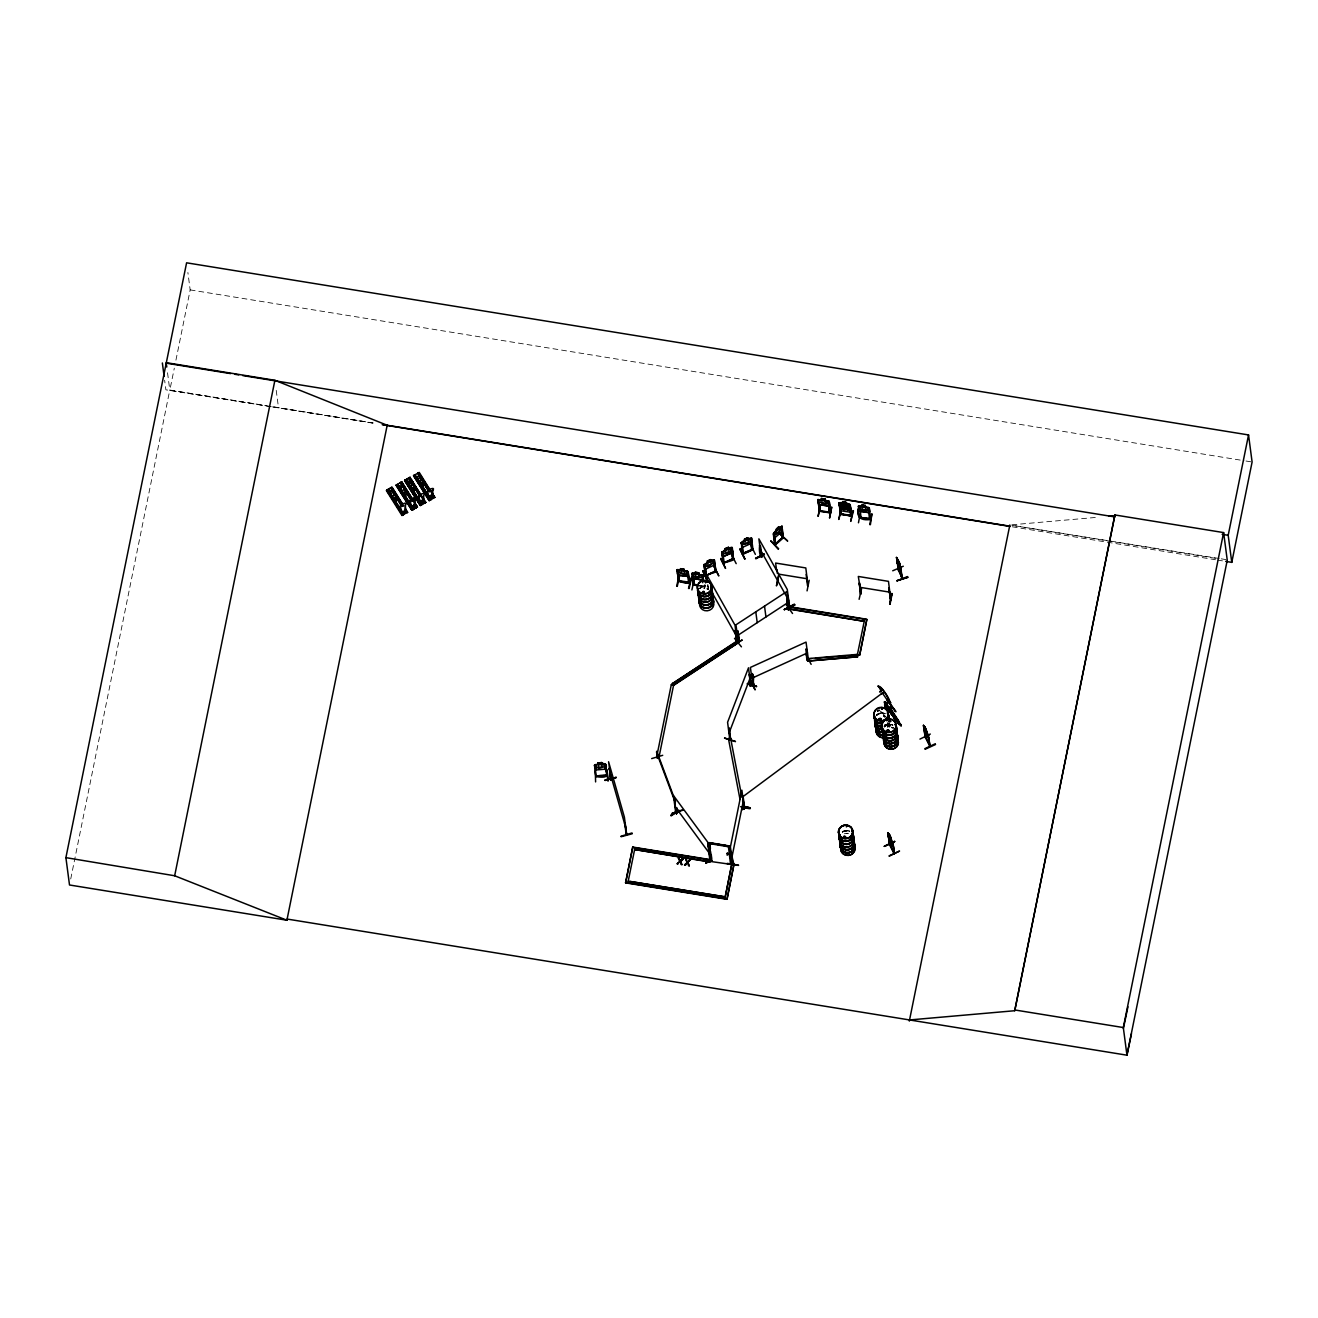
<?xml version="1.0" encoding="UTF-8"?>
<svg xmlns="http://www.w3.org/2000/svg" width="1318" height="1318" viewBox="0 0 1318 1318"><rect width="100%" height="100%" fill="white"/><g stroke="black" fill="none" stroke-linecap="round" stroke-linejoin="round"><path stroke-width="0.75" stroke-dasharray="5 3.75" d="M70.727 878.958L169.791 390.029L266.417 405.68M270.47 406.554L169.824 390.243L174.305 368.167M175.937 360.143L190.171 289.894L187.881 272.48M703.104 585.95L704.01 586.609M703.071 586.708L704.405 586.576L697.897 585.357M703.96 588.52L704.768 584.78M704.109 588.52L704.833 584.945M705.344 585.077L704.537 588.602L706.201 581.584M888.826 725.51L889.419 723.681M884.246 726.119A7.298 6.821 -7.5 0 0 888.398 722.577L885.943 725.46M887.788 727.025L888.81 725.394M699.66 588.388L701.127 587.169M877.755 714.109L876.289 715.344A7.298 6.821 -7.5 0 1 885.037 713.664L881.297 712.906L876.371 715.328A7.298 6.821 -7.5 0 1 885.004 713.516M885.614 725.658L884.147 726.877A7.298 6.821 -7.5 0 1 892.863 725.048L889.156 724.439L884.263 726.284A7.298 6.821 -7.5 0 0 888.414 722.725M697.815 585.736L704.059 587.004L704.24 586.164M701.094 587.169L704.669 585.95L708.392 586.543M847.754 830.686L842.268 831.839A7.298 6.821 -7.5 0 1 849.55 831.23L847.738 830.686M843.981 830.999L842.268 831.839A7.2 6.722 -7.5 0 1 849.484 831.131M844.327 833.734L848.117 833.404A7.183 6.705 -7.5 0 0 844.377 833.783M1011.878 524.795L1096.823 517.348M846.222 833.454L848.133 833.536M271.343 406.702L165.887 389.815L164.635 380.227M273.37 407.031L372.978 422.979M1219.199 558.502L1011.878 525.305L1219.134 558.898M1221.242 558.832L1227.338 559.804M190.171 289.894L1243.978 460.69M1246.004 461.02L1252.1 462.008M274.474 406.982L373.109 422.979M272.497 406.883L376.091 423.671M1012.257 526.788L1215.509 559.738M1217.535 560.068L1223.631 561.056M697.865 585.077L703.12 586.065M708.771 589.41L706.942 588.751A7.15 6.689 -7.5 0 1 708.656 589.344M883.571 715.707L885.399 716.234A7.15 6.689 -7.5 0 0 883.521 715.773A7.2 6.722 -7.5 0 1 885.35 716.448L883.587 715.822M893.258 727.767L891.429 727.239L893.275 727.898M887.673 722.956L889.04 724.307M889.403 727.025L884.707 724.225A7.183 6.705 -7.5 0 1 889.238 727.009M881.445 711.72L885.844 717.552M878.793 709.348L885.35 718.112M888.892 724.208L889.897 725.905A7.298 6.821 -7.5 0 0 887.739 723.137A7.298 6.821 -7.5 0 1 889.848 725.872M889.765 724.966L889.947 726.202A7.2 6.722 -7.5 0 0 887.706 723.384M707.947 584.648L708.54 589.162M707.585 584.83L708.277 590.052M704.125 586.082L704.059 587.004M276.22 390.375L278.526 407.872M167.534 372.763L169.824 390.243M699.71 588.553A7.298 6.821 -7.5 0 1 708.392 586.708M699.743 588.289A7.183 6.705 -7.5 0 1 708.293 586.494M699.809 588.784A7.2 6.722 -7.5 0 1 708.376 586.971M706.926 588.981A7.2 6.722 -7.5 0 1 708.705 589.508M842.301 832.004A7.298 6.821 -7.5 0 1 849.566 831.378M842.383 832.251A7.2 6.722 -7.5 0 1 849.55 831.642M884.197 727.042A7.298 6.821 -7.5 0 1 892.896 725.197M884.246 726.778A7.183 6.705 -7.5 0 1 892.797 724.982M885.696 726.07A7.2 6.722 -7.5 0 1 892.863 725.46M891.396 727.289A7.183 6.705 -7.5 0 1 893.176 727.816M891.413 727.47A7.2 6.722 -7.5 0 1 893.209 727.997M891.446 727.734A7.183 6.705 -7.5 0 1 893.225 728.244M887.245 723.846A7.183 6.705 -7.5 0 1 884.18 725.839M876.388 715.246A7.183 6.705 -7.5 0 1 884.938 713.433M888.348 722.857A7.2 6.722 -7.5 0 1 884.246 726.366M876.437 715.74A7.2 6.722 -7.5 0 1 885.004 713.928M889.205 723.516A7.15 6.689 -7.5 0 1 887.607 726.663M889.271 723.697A7.2 6.722 -7.5 0 1 887.657 726.877M877.442 711.555A7.2 6.722 -7.5 0 1 879.122 710.731M877.376 711.308A7.298 6.821 -7.5 0 1 879.073 710.468M889.271 723.961A7.15 6.689 -7.5 0 1 887.657 727.108M883.587 716.218A7.15 6.689 -7.5 0 1 885.35 716.745M889.337 722.742A7.2 6.722 -7.5 0 1 889.601 726.218M887.64 722.89A7.2 6.722 -7.5 0 1 889.732 725.724M889.403 723.236A7.2 6.722 -7.5 0 1 889.666 726.712L889.518 722.939A7.298 6.821 -7.5 0 1 889.732 726.399M889.469 723.038A7.298 6.821 -7.5 0 1 889.749 726.564M884.675 724.439A7.2 6.722 -7.5 0 1 889.271 727.19M879.057 710.303L877.343 711.143A7.2 6.722 -7.5 0 1 879.057 710.237L877.376 711.143A7.298 6.821 -7.5 0 1 879.057 710.32"/><path stroke-width="1.5" d="M405.466 510.857L405.334 505.058A3.839 1.252 -32 0 0 405.087 503.146A3.839 1.252 -32 0 0 400.392 505.766A3.839 1.252 -32 0 0 400.639 507.694L402.138 512.718L405.466 510.857L405.334 505.058M415.088 499.72L415.203 505.519L411.891 507.381L410.392 502.356A3.839 1.252 -32 0 1 410.145 500.445A3.839 1.252 -32 0 1 414.841 497.809A3.839 1.252 -32 0 1 415.088 499.72L415.203 499.917A3.839 1.252 -32 0 0 414.956 498.006A3.839 1.252 -32 0 0 410.26 500.642A3.839 1.252 -32 0 0 410.508 502.553L410.392 502.356M423.704 500.873L423.704 495.271A3.839 1.252 -32 0 0 423.457 493.36A3.839 1.252 -32 0 0 418.745 495.996A3.839 1.252 -32 0 0 419.009 497.907L420.376 502.735L423.704 500.873L420.261 502.553L419.009 497.907M432.617 496.013L432.485 490.214L432.617 496.013L429.289 497.874L427.922 493.031A3.839 1.252 -32 0 1 427.658 491.12A3.839 1.252 -32 0 1 432.353 488.484A3.839 1.252 -32 0 1 432.617 490.411M889.337 844.179L888.316 833.223M889.815 843.668L894.214 853.751L889.288 844.327M893.67 852.384L894.56 853.141M924.923 736.4L929.898 746.466L928.317 734.736M738.492 865.135L727.174 863.372M738.508 865.432L727.157 863.718M731.655 853.57C729.546 845.069 734.62 866.371 732.594 864.377M744.472 808.148L744.555 807.16M753.863 684.371L752.759 685.228L750.403 667.435L806.039 642.097L808.445 659.989L808.28 659.115M702.362 592.408L703.137 591.37M702.692 592.062L703.977 592.606M703.861 592.853L703.977 591.617M704.24 592.408L704.487 592.754M705.707 582.095L704.982 581.732M705.723 581.238L706.086 582.21M843.635 836.765L844.179 837.935L845.431 837.556M845.25 837.408L844.031 836.123M845.629 836.601L845.283 837.836M846.37 826.946L846.897 825.908M879.518 718.672L879.633 720.221M879.403 718.837L880.177 719.957L880.836 718.887M882.516 708.244L881.66 708.985M882.5 708.755L881.726 709.117L882.302 708.31M886.866 730.897L887.525 730.073M890.54 720.616L889.584 720.04M889.897 719.76L889.518 720.518M713.252 560.825L714.356 560.743L713.417 561.171C719.315 576.345 713.812 570.48 706.415 575.867L704.883 564.565L703.944 564.977L705.427 576.197L706.366 574.945M714.686 571.617C713.994 569.475 716.992 575.554 713.73 564.433M723.088 563.363L733.681 558.651M732.413 559.161L733.516 558.305M742.396 553.972L752.1 549.771M752.117 550.117L752.71 548.963M751.705 549.837L752.99 549.26L742.759 553.873M738.162 642.278L739.118 641.652M738.096 641.882L739.447 641.948L738.377 642.574L735.955 624.798L786.78 591.601L788.938 609.031L788.115 609.542L789.383 609.245M788.213 609.526L789.103 608.554M901.891 578.684L900.556 566.888L902.402 578.717L897.887 568.453L898.184 569.788M898.299 569.458L898.448 568.47M735.428 741.375L724.603 738.146M735.428 741.639L724.554 738.014M657.682 757.323L657.913 758.278L656.809 751.837L657.847 757.965M677.436 810.109L677.221 811.344M406.603 493.855L406.471 492.833M415.104 489.209L414.758 487.94M730.551 738.492L728.426 738.607L730.617 738.212L729.793 739.414M750.337 685.854L750.766 684.717M751.145 684.833L749.349 674.388L750.387 686.25L750.733 684.833M887.492 700.418L882.368 693.004M884.675 702.148L885.218 706.135L884.658 701.736M404.708 512.092L404.708 512.982L403.506 511.417M405.005 512.784L404.115 512.537L404.89 512.9M413.193 506.211C413.868 504.646 413.654 508.138 414.808 507.199M414.857 507.101L413.868 507.249L414.297 506.474M414.577 506.985L414.149 507.364M422.485 501.071C421.068 500.922 423.638 503.443 423.16 502.702M422.567 502.949L423.325 502.603M432.007 497.232L431.217 496.688M432.238 497.726L431.612 496.919M840.554 505.502L839.385 505.634M840.489 505.453L850.522 507.446L849.171 506.656M841.164 510.824L839.863 509.209L841.164 510.824L849.896 512.142L851.016 510.906M842.877 504.399L846.584 504.959L842.877 504.399L843.026 505.848L841.378 505.947M887.212 703.647L888.134 710.303M742.578 800.751L744.11 808.824L741.952 809.565L744.159 809.153L742.759 796.78L883.291 692.395L881.116 694.125M742.759 796.78L742.578 797.736M733.154 864.295L733.22 863.043M744.192 807.604L743.995 808.56C742.775 803.123 758.773 811.657 744.209 807.489M777.01 569.706L777.389 573.561M778.839 575.258L776.45 585.917L778.576 575.274M806.155 574.45L807.522 585.686M807.061 590.876L809.186 580.233M860.901 594.023L859.171 583.034L860.687 593.759M860.473 594.22L859.682 583.116M859.122 599.311L861.56 588.718M888.76 588.223L890.688 599.229L888.48 581.353L858.315 576.46L861.049 593.512M889.749 604.27L891.841 593.397L889.716 604.039M892.138 593.644L890.029 604.287M287.06 920.244L69.508 884.988L65.9 857.639L186.596 262.809L1248.541 434.94L1252.1 462.008L1231.77 562.374L1225.674 561.386M1131.47 1033.674L1126.956 1055.191L287.143 919.058L286.896 920.228L174.668 875.762L274.902 380.292L166.2 362.664L166.776 367.014M286.896 920.228L387.195 425.253L274.902 380.292M724.801 898.942L731.935 863.142L734.142 863.504L727.009 899.304L625.589 882.862L632.739 847.062L710.386 859.649L710.155 858.677M625.589 882.862L632.739 847.062M734.077 643.349L672.279 683.729L735.741 641.882L737.009 643.596L673.482 685.096L671.29 684.75L656.924 755.659L659.165 756.351L656.957 756.005M659.165 756.351L673.531 685.442L671.29 684.75M707.717 842.696L729.842 846.288L707.717 842.696L710.023 861.395L730.551 864.311L728.426 846.584M709.957 861.725L634.518 849.5L710.007 862.054L710.04 858.611M732.215 855.81L743.319 801.031M725.197 896.981L731.984 863.488L734.192 863.85M730.749 864.262L732.149 864.97L729.842 846.288M727.009 899.304L734.142 863.504M788.757 608.751L864.246 621.322L788.79 609.097L789.004 605.588L789.185 607.021L866.865 619.608L859.682 655.062L815.463 658.308M828.923 501.318L830.571 512.966L819.401 511.203L817.918 499.522L829.055 501.318C831.625 505.535 827.094 514.152 830.653 512.603M818.972 500.494L818.033 499.95L820.521 511.335L819.285 511.186M819.681 504.728L828.429 506.013L819.681 504.728L818.379 503.097L819.763 504.695M821.361 498.435L821.674 499.835L819.878 499.967L820.191 502.455L825.661 504.382L827.375 503.624L825.101 498.912L821.361 498.435L821.559 499.654M818.214 516.261L820.34 505.404L818.066 516.211M819.384 511.153L829.351 512.109M825.282 500.247L825.101 498.912M827.688 500.642L829.055 501.318M829.5 505.025L828.314 506.079L829.401 504.876M829.335 512.817L830.587 512.142L819.236 510.791M829.549 512.85L829.384 511.944M831.74 507.265L829.533 518.106L831.658 507.232M840.456 514.481L839.088 502.817L848.858 503.937L842.564 501.598L846.255 502.323L846.321 503.674L848.232 504.432L848.891 509.522L843.701 509.786L841.708 508.435L841.049 503.262L842.845 503.114L842.696 501.664M840.159 503.773L839.204 503.245L841.543 514.63M840.62 510.56L838.775 519.457L841.164 510.461M842.746 502.932L842.564 501.598M841.559 514.102L840.406 514.086L851.757 516.261L850.225 504.613L848.808 503.97M849.187 505.239L850.291 505.041L849.187 505.239L850.72 516.145M849.599 509.308L840.868 508.007L839.566 506.392L840.95 507.99M850.67 508.303L849.484 509.374M850.835 515.602L851.675 516.326M850.621 516.063L850.571 515.239M853.487 510.824L850.72 521.384L852.927 510.56M858.199 506.837L859.221 507.002C864.46 528.716 855.053 513.048 859.287 506.639M859.254 505.881L869.287 507.842L870.819 519.49L869.781 519.374M858.595 509.736L860.011 511.219L868.661 512.537L869.765 511.417L869.139 507.957M860.506 511.928L858.463 522.785M860.506 517.925L859.781 516.821M860.638 517.842L860.687 516.986M865.316 505.552L861.626 504.843L861.906 506.359L860.11 506.491L860.44 508.979L862.433 510.346L867.623 510.148L867.293 507.661L865.382 506.919L865.218 505.469M865.498 506.886L865.333 505.437M867.903 507.282L869.287 507.842M869.353 508.27L868.249 508.468L869.567 519.276L870.885 519.111M868.644 512.653L859.913 511.252L858.743 509.638M870.836 518.715L869.682 518.864M870.555 519.556L870.621 518.633M869.781 524.613L871.923 513.756L870.391 524.696M859.682 655.062L866.816 619.262L789.136 606.626M909.321 1021.104L1009.852 524.976M909.552 1019.951L1014.728 1010.725L1114.913 514.959L1223.615 532.587L1227.256 560.216L1126.956 1055.191L1123.315 1027.546L1223.615 532.587M1014.728 1010.725L1114.913 514.959M1231.77 562.374L1228.195 535.306L1248.541 434.94M709.644 842.63L709.446 843.553L728.228 846.733L728.426 845.81L709.644 842.63L710.418 848.495M711.951 860.209L711.769 861.132L709.265 843.471M1123.414 1028.337L1127.944 1006.837M610.465 779.267L611.157 780.207L608.57 761.755L624.386 817.111L626.709 834.624L626.314 833.075M677.518 573.346L678.918 574.846L677.666 573.248M676.678 586.23L679.05 575.653M680.5 568.651L680.813 570.051L679.017 570.15L679.347 572.638L684.783 574.681L686.48 573.956L686.167 571.468L684.256 570.694L684.108 569.244L680.5 568.651L680.698 569.87M679.643 575.554L677.254 586.362M678.391 580.925L679.61 580.612L678.457 580.497M678.754 580.876C702.774 583.116 681.488 584.467 679.478 580.628M684.19 569.327L684.371 570.661M686.76 571.106L677.04 569.771L678.638 581.403L689.676 583.347L688.161 571.699L686.744 571.024L688.161 571.699M688.671 582.737L687.123 572.309L688.227 572.127L687.205 571.946M688.704 582.342L688.573 583.182M679.627 581.09L689.363 583.017M688.507 588.454L691.093 577.877M689.116 588.553L691.555 577.959M692.823 572.984L702.791 575.307L703.581 581.139M692.148 576.938L693.548 578.437M692.312 576.839L693.466 578.47L702.148 580.085L703.268 578.882L702.049 580.019M695.146 572.243L695.443 573.643L693.663 573.742L693.993 576.23L695.97 577.63L701.127 577.548L700.797 575.076L698.902 574.286L698.754 572.836L695.278 572.309L698.87 572.819L699.034 574.137M691.884 589.953L694.207 579.31M692.856 573.857L691.752 574.038L692.774 574.236L694.405 584.714M701.423 574.582L702.791 575.307M702.148 580.085L693.499 578.355M750.09 808.28L740.601 806.715M885.399 706.432L885.185 705.295L895.894 720.089L885.136 705.344M752.216 673.58L751.441 674.355L752.216 673.58C755.412 675.986 751.655 687.403 753.698 683.96M753.023 685.228L753.583 684.388M807.275 659.989L808.115 659.066M715.822 571.238L705.427 575.653M724.307 563.28L723.318 563.742L721.77 552.489L722.89 552.407L721.77 552.489M724.389 563.28C718.524 563.461 738.031 560.282 732.347 558.832L724.225 562.572M743.27 553.115L743.681 553.395M674.701 801.937L676.464 813.865L676.2 812.432M676.76 813.206L676.068 812.267L676.216 813.321M744.373 808.741L741.886 790.19L730.403 846.93L732.66 864.443L731.836 852.614M706.217 581.93L705.624 582.111M704.487 592.441L703.021 593.166M709.644 844.854L709.628 844.69M710.501 851.955L710.633 852.054M711.358 858.529L711.325 858.957M879.188 718.821L880.704 720.023M888.991 730.93L887.294 731.506M888.991 731.243L888.711 730.007L887.442 730.271M422.996 502.174L422.057 501.927L422.864 502.207M404.362 511.45L404.066 511.532M405.071 512.537L404.626 511.862M414.066 506.244L413.885 505.898M432.222 497.561L431.497 498.105L431.645 496.804M728.805 727.948L730.419 739.744M750.766 686.365L749.728 674.519M730.353 739.727L730.633 738.937M750.436 686.151L751.178 685.376M751.178 685.08L750.354 685.97M747.322 684.009L756.647 686.316L747.586 683.482M729.019 733.121L749.909 678.638M775.907 544.433L774.687 544.878L773.353 533.971L774.391 533.576L775.033 545.174L773.567 533.395L776.401 530.446L776.22 529.111C781.986 523.79 775.363 529.688 775.149 532.192L775.462 534.68L779.613 532.258L780.536 527.48L779.086 528.254L778.823 526.838L779.086 528.254L781.936 526.08L783.37 537.81C782.233 536.129 764.259 555.125 783.469 537.728M770.865 541.121L778.674 548.716M761.606 556.674L761.211 555.932M761.639 557.102L761.26 555.899M736.943 642.476C732.231 611.437 738.096 651.191 736.696 641.24M736.367 641.965L736.894 642.377M788.625 605.819L789.647 606.89L787.258 589.443L758.871 538.848L761.343 557.382M789.087 606.955L789.004 605.885M732.792 863.488L731.457 852.548M394.972 499.835L396.85 499.077M413.522 487.66L412.633 489.258M415.088 489.093L413.868 490.131L412.616 489.143M756.466 686.76L747.355 683.811M604.748 764.967C604.764 773.188 612.755 778.922 595.95 776.664L594.5 765.461L595.538 765.379M925.78 737.207L925.45 736.4M929.635 745.922L929.816 744.884L929.849 746.07M890.111 844.443L889.271 843.833M741.441 646.841L734.505 638.324M675.673 812.498L673.498 795.578L708.063 842.614L710.418 860.11M710.731 859.435L705.888 863.191M713.796 565.406L714.9 563.56L714.372 559.886L713.054 560.018M750.947 543.527L751.985 541.583L751.507 538.008L753.006 549.754L742.841 554.318L741.326 542.571L741.836 546.229M902.138 577.778L902.319 578.108M902.303 578.223L897.937 568.849M725.526 568.19L720.633 558.7M725.477 568.404L720.732 558.453M739.991 549.293L744.884 559.013L740.057 549.062M781.623 531.829L782.414 529.671L781.706 531.912L775.066 537.546L774.045 536.97L774.44 532.159L782.019 526.179M887.113 703.581C886.553 701.588 884.592 703.565 886.734 702.823M778.345 580.019L777.999 580.365M890.161 598.273L890.21 599.097M890.342 598.57L888.843 587.844M879.122 718.837L881.182 718.92M844.047 836.716L844.986 836.189M626.709 834.475L625.968 833.289M607.318 775.692C593.792 773.452 595.703 782.134 595.571 765.758L594.5 765.461M596.033 776.318L607.301 775.33L595.917 776.203M774.786 544.795L783.007 537.134M890.194 844.986C883.175 817.951 895.729 845.975 894.164 853.652M605.061 769.037L606.148 767.636M605.061 769.152L606.264 767.636C607.779 759.102 590.744 766.433 596.51 764.984L596.84 767.471L598.866 768.378L604.122 766.845L603.792 764.358L601.848 764.078L601.782 762.578L598.026 762.891L598.207 764.341L598.158 762.924M705.262 575.801L714.537 571.419M819.285 510.363L820.521 511.335L820.323 510.478M840.456 513.658L841.625 513.74L840.703 513.641M859.468 517.315L869.748 518.501M901.512 577.35L900.556 566.888M778.246 549.309L770.915 540.874M885.202 705.723L895.894 720.089M682.164 858.644L680.302 860.835L682.164 858.644C685.92 858.397 675.804 864.921 683.037 858.776M689.512 859.83C688.984 862.021 684.998 864.081 690.368 859.962M881.297 691.291C882.945 688.309 877.063 693.795 881.017 691.522M678.078 863.998L677.188 863.636L679.989 861.758L681.933 864.624L681.011 864.476M685.393 864.97L684.536 864.822L687.337 862.96L689.265 865.811L688.358 865.662M685.426 865.185L687.337 862.96M402.665 515.173L387.13 490.065L402.764 515.107L402.006 515.536L386.339 490.51L392.089 487.265L402.517 503.97M388.102 489.522L387.311 489.966L403.769 514.547M396.125 485.172L411.842 510.181L396.092 485.189L401.842 481.927L417.476 506.985L411.76 510.198M400.211 482.849L412.336 500.84M401.809 481.96L401.051 482.372L412.666 500.659M425.994 502.306L420.261 505.568L404.593 480.543L410.31 477.314M421.348 504.959L406.273 479.604M409.371 477.824L408.58 478.269L420.195 496.556L409.618 479.933M425.549 502.488L409.667 477.676M413.572 475.633L429.24 500.659L413.506 475.666L419.239 472.421L434.792 497.512M414.841 474.744L430.887 499.72L416.29 476.342L430.788 499.786L415.318 476.885M418.531 472.832L434.907 497.43M398.102 486.309L412.748 509.654L413.506 509.226L398.893 485.864M412.748 509.654L413.49 509.242L398.761 485.947M415.878 507.875L414.445 504.168M424.61 502.916L422.518 499.588M425.335 502.685L422.205 497.693L425.187 502.455M429.157 500.692L434.495 497.496L432.815 494.25L427.922 497.743L432.436 494.464M433.54 498.122L431.431 494.711M677.221 863.867L679.693 861.362L678.391 858.018L680.269 860.605M684.569 865.053L687.024 862.549L685.722 859.221L687.65 862.021M738.162 642.179L738.887 641.223M713.104 559.952L704.059 564.483L704.586 568.157L705.822 569.014L713.845 565.307M741.26 542.703L744.703 540.594L743.088 541.912L743.418 544.4L748.492 543.263L750.057 541.434L749.744 538.947L747.965 539.26L747.833 537.728L744.406 539.26L744.637 540.709L744.522 539.26L747.833 537.728M750.749 685.129L748.492 667.814L727.585 722.28L729.842 739.793M781.179 527.645C781.59 523.641 781.805 540.594 782.727 538.09M774.391 533.576L773.353 533.971M779.564 533.543L787.686 541.105L779.416 533.444M739.299 642.113C737.932 624.468 735.329 630.334 738.607 642.492M705.954 582.309L705.064 581.963M887.129 730.139L888.184 729.777M840.538 514.086L851.84 515.882L841.658 514.333M387.113 490.098L391.677 487.199L402.418 504.02M388.019 489.588L403.687 514.613L389.139 491.186M391.38 487.676L403.127 505.782M396.421 484.909L412.534 509.769M396.8 484.793L412.188 509.885M400.853 482.503L411.908 500.988M404.659 480.51L420.376 505.502M425.648 502.422L409.914 477.231L405.021 480.213M405.582 479.983L421.941 504.629L405.367 480.098L420.969 504.81M408.909 478.006L419.453 494.629M413.836 475.386L429.536 500.379M417.625 473.343L429.734 491.334M418.201 473.014L429.404 491.416M402.731 515.157L386.701 489.983M407.097 512.669L405.664 508.946M407.69 512.34L402.731 514.778M412.798 509.638L398.234 486.243M416.504 507.512L414 504.333M420.59 505.288L404.939 480.016M414.165 475.304L429.833 500.329M430.212 500.115L415.631 476.737M679.511 581.502L678.127 570.645L677.106 570.447L678.21 570.266M694.158 585.093L693.334 577.465M394.725 498.072L396.734 498.286M404.461 492.734L406.01 492.52M423.671 484.777L422.122 484.991M808.428 659.939C805.067 662.756 807.456 645.639 806.138 649.444M742.545 553.428L751.672 549.54M900.556 571.04L897.41 563.33L900.688 571.007M778.279 580.612L778.328 580.085M895.35 711.473C870.918 677.732 911.413 732.182 888.81 702.461M887.327 703.614L886.141 702.346M886.816 709.216L886.24 704.059L887.311 703.499M888.184 708.227L891.363 706.135M888.447 708.557L891.676 706.382L888.546 708.705M887.36 710.946L892.418 707.371L887.788 710.83M888.019 711.143L892.764 707.997L888.068 711.226M895.054 716.333L884.279 701.917L895.087 716.695M737.059 631.684L737.915 631.124M788.329 609.954L786.78 598.751L787.637 598.191L789.268 609.476M788.494 609.904L787.011 599.047L787.867 598.487M786.138 604.6L792.546 613.496M678.721 810.208L670.78 815.43L679.116 810.652M679.034 810.471L671.159 815.924M708.656 848.182L709.249 848.973M710.567 859.797L705.838 863.142L709.331 861.461M709.084 861.148L705.822 862.944M431.019 496.952L431.678 497.38M737.388 635.638L788.197 602.425M898.497 723.549L890.523 712.577L890.227 709.381L890.589 712.643C916.125 749.25 876.256 686.645 898.794 721.061M901.034 724.818L898.909 721.934M750.107 680.039L755.148 689.891L750.189 680.236M928.465 738.64L923.885 728.936L928.844 738.409M887.722 832.646L888.892 838.561L893.044 845.744M707.733 580.892L702.889 570.941L707.717 580.661M707.173 581.123L702.906 570.941M775.544 544.136L774.127 533.296M398.052 487.347L403.028 484.546M415.45 477.824L420.442 475.04M395.927 494.118L390.935 496.771M405.68 488.78L400.688 491.433M423.094 479.274L418.086 481.927M407.081 491.037L402.089 493.69M410.606 489.192L415.582 486.408M403.703 496.375L408.679 493.591M417.163 488.945L412.172 491.598M413.687 505.338L410.524 507.265M412.188 506.343L415.417 503.773L415.104 504.547M402.023 512.521L405.334 510.659M411.76 507.199L415.088 505.338M429.174 497.677L432.485 495.815M403.786 512.62C405.582 510.247 403.39 516.607 405.301 511.763M413.522 507.282L415.055 506.441C416.224 509.638 410.969 507.891 415.186 506.656M423.704 502.982L422.32 504.053L422.024 502.652C424.116 499.901 423.803 504.876 423.688 502.01M430.937 497.776C432.749 495.403 430.541 501.763 432.452 496.919M845.052 507.842L848.051 507.117L845.892 508.303L848.578 510.247L845.2 508.468L842.136 509.275L844.36 508.056L841.79 506.227L845.266 507.891M761.656 556.921C757.471 555.488 760.156 531.549 761.705 557.201M760.222 546.278L759.382 545.603M764.045 554.005L755.527 558.338L764.374 554.483M764.292 554.285L755.84 558.848M787.637 595.159L789.251 607.12M794.803 604.913L784.325 609.641L794.82 604.946M732.083 645.227L742.248 639.971L732.38 645.869M595.687 764.489L594.5 765.148L596.313 769.943L605.16 769.185M728.063 853.356L727.009 853.29L728.047 853.751M726.893 854.871L727.503 855.151M739.217 641.586L737.685 630.811M881.66 728.261L880.918 728.244M806.039 654.782L811.147 664.354M753.814 684.75L752.529 684.503M923.407 725.361L925.318 737.718L923.523 725.312L928.267 734.884M923.984 725.839L925.533 737.866M925.071 728.014L924.906 726.679L926.702 731.177M919.948 739.101L930.31 734.044M928.795 735.362L927.987 734.653L930.261 746.301L925.335 736.614M924.89 748.64L935.269 743.764M925.137 749.267L935.549 744.489M889.386 835.299L889.205 833.964L891.001 838.462M888.184 836.222L889.007 838.512M888.859 838.528L892.78 845.925M892.648 841.774L894.576 853.586L889.699 844.014M894.625 841.477L884.263 846.387L894.609 841.329M893.093 842.647L892.286 841.955M889.156 855.827L899.568 851.049L889.255 856.173M751.837 678.259L807.456 652.921M725.328 550.1L725.098 548.65L728.59 547.234L728.656 548.65L730.436 548.337L730.749 550.825L729.183 552.654L724.109 553.791L723.78 551.303L725.262 548.749L728.475 547.332M751.573 538.106L748.064 539.177M750.288 538.172L742.232 541.632M741.078 543.098C742.874 541.27 740.222 552.407 742.808 554.268M750.568 539.293C751.441 535.355 750.782 552.044 752.067 549.721M732.198 548.255L731.259 548.683L732.577 559.557M707.255 561.139L710.699 559.606L710.814 561.139L712.593 560.825L712.923 563.313L708.128 566.575L706.283 566.279L705.954 563.791L707.618 562.572L707.255 561.139L710.748 559.722M751.029 543.543L742.957 547.135M723.681 556.344L731.589 552.819M705.048 564.895L703.944 564.977M731.259 554.005L736.185 563.643M713.994 566.229L718.804 575.966L713.977 566.213M848.561 506.919L843.372 507.117L841.378 505.75M755.362 554.351L750.535 544.383M413.226 487.907L414.775 488.055M405.993 494.481L404.725 494.514M417.427 507.018L414.956 503.789M896.866 561.089L896.866 558.041M897.064 559.178L897.673 560.381C895.597 553.609 905.021 574.5 896.355 557.415M896.915 559.03L898.761 569.821M896.817 560.99L897.443 563.363M897.393 561.666L899.453 567.448L898.942 563.445L900.491 567.234M900.375 567.267L899.963 565.603M903.291 566.229L892.731 570.776M907.822 577.317L896.833 580.793L907.822 577.35M896.833 580.793L907.575 576.559M657.105 757.323L657.468 758.394L657.171 752.759M662.723 755.313L651.669 758.591M657.468 758.097L656.743 751.26L675.574 801.558M679.61 811.328L672.18 813.354L683.251 810.125M753.534 683.993L753.748 684.899L752.38 673.926M606.198 774.968L606.296 775.841M610.382 779.399L609.427 768.328L610.745 780.19M605.044 780.487L616.165 777.455M616.181 777.587L604.913 780.042L616.149 777.307M624.584 822.86L626.314 834.739L626.347 833.19M632.245 833.75L621.124 836.732M620.976 836.205L632.047 832.943M839.368 505.75L840.571 505.387M839.072 502.932L840.274 502.586M859.336 505.815C855.777 515.157 858.628 521.22 870.704 519.473M858.249 506.194L859.303 505.931M595.291 771.096L595.604 781.92M678.226 569.557L677.073 569.656L678.424 581.254M692.889 573.05L691.686 573.363L693.087 584.912L697.897 585.357M723.417 563.676L722.017 551.962M706.135 574.994L705.361 568.173M808 585.769L805.809 567.943L775.627 563.05L776.582 570.282M886.47 702.856L887.146 709.265M703.219 591.584L704.207 591.518M879.749 718.294L880.605 718.326M887.228 731.012L888.217 731.358M429.948 500.247L429.882 499.934M422.452 482.899L424.017 483.722M395.285 497.743L396.257 497.842M1108.949 516.277L1115.012 515.75M807.456 658.984L811.46 658.638M807.621 661.076L857.639 656.809L857.441 654.371L807.423 658.638L807.621 661.076L857.639 656.809M598.026 763.023L601.782 762.578M601.848 763.962L604.418 763.814M608.356 780.816L607.038 770.091M732.149 547.563L730.946 547.629L732.264 547.497L733.566 559.244M689.594 583.413L688.029 571.699M840.736 847.523L840.769 847.523A7.167 6.705 -7.5 0 0 848.38 855.267A7.167 6.705 -7.5 0 0 854.608 846.271M595.835 776.681L595.983 775.775M843.24 506.227L846.7 506.755M744.522 806.929L750.189 807.819M383.126 424.61L387.195 425.253M168.276 363.504L230.683 373.62M234.703 374.263L238.739 374.922M242.759 375.581L1114.781 516.92M1222.132 534.317L1228.195 535.306M383.176 424.61L1009.621 526.146M382.187 424.66L1010.231 526.459M840.192 502.652L842.877 502.998M828.083 501.581L829.104 501.746L828.017 501.96L829.533 512.916M843.24 506.046L846.7 506.606M841.741 513.971L851.659 515.47M859.665 517.348L870.77 519.094M779.07 574.203L807.226 578.783M859.731 587.284L889.914 592.177M859.633 654.733L857.441 654.371L864.674 619.246M632.772 847.408L710.418 859.995M680.302 860.835L678.391 858.018M682.197 858.858L683.07 859.006M689.545 860.044L690.401 860.193M630.235 881.478L725.213 896.883L628.208 881.149M625.539 882.533L726.959 898.958M1014.613 1009.934L1123.315 1027.546M65.9 857.639L174.668 875.762M701.769 575.9L702.856 575.719L701.851 575.538L702.791 582.754M694.224 584.302L693.136 584.039L697.865 585.077M693.284 584.945L697.815 585.736M819.368 511.252L818.033 499.555M840.736 847.606L840.785 847.622A7.167 6.705 -7.5 0 0 848.397 855.448A7.167 6.705 -7.5 0 0 854.624 846.453M677.188 811.147L676.958 810.652M846.65 506.31L848.561 507.035M610.926 779.086L611.124 780.091M702.988 593.265L702.445 592.359M743.039 547.052L741.721 546.278M722.429 555.669L723.73 556.443L731.721 552.934L732.676 550.973L731.671 552.819M705.904 568.931L704.586 568.157M727.487 853.421L728.146 854.196L727.075 853.504M744.604 807.555L743.154 796.846M898.365 723.549L899.205 724.159M677.254 811.245L676.892 807.736M884.707 705.97L884.658 701.687L895.416 716.481M890.111 709.446L892.286 711.868M394.725 499.769L394.329 498.814M889.732 845.118L888.266 833.174M887.393 700.27L889.37 702.873M885.877 702.51L888.019 710.517M675.722 812.745L676.381 813.783M898.909 723.187L901.215 726.152L900.968 724.768M672.229 683.383L673.531 685.442L737.009 643.596M674.931 806.402L709.479 853.438M924.28 727.058L925.022 728.211L924.906 726.679M888.579 834.36L889.337 835.497L889.205 833.964M418.663 475.007L429.108 491.696M418.531 475.073L429.009 491.746M420.113 494.349L410.722 479.34L420.014 494.415M410.409 479.505L419.783 494.53M408.432 482.882L420.936 502.932L407.262 481.301M401.43 481.877L417.147 507.068M401.38 482.108L412.88 500.445M414.626 504.053L417.081 507.018L412.106 509.802M400.458 482.536L412.007 500.939M414.033 504.217L416.175 507.611M404.264 489.588L410.656 499.538M397.426 484.266L413.16 509.341M407.641 512.356L405.318 509.061L407.311 512.455L405.763 509.802M392.352 489.373L402.913 505.997M402.583 506.178L392.171 489.472L402.484 506.227M390.705 487.874L402.254 506.26M391.38 489.917L401.825 506.59M387.673 489.588L403.407 514.663M894.312 717.486L892.368 713.269L898.744 721.934M707.964 582.029L707.123 581.353L707.618 582.21M735.378 630.91L735.872 631.767L735.032 631.091M736.861 641.421L737.322 642.541L734.999 625.177L706.613 574.599L707.568 581.815M760.288 549.672L788.675 600.267M710.979 590.662L736.433 636.017M925.154 727.635L926.126 729.529M894.675 841.592L884.263 846.387M889.106 834.014L890.721 837.194M784.309 609.443L794.49 604.204L784.358 609.657M739.991 549.112L744.884 559.013M730.93 547.464L721.902 551.995M710.88 560.941L710.699 559.606M626.132 834.558L625.935 833.421M926.538 731.177L927.724 735.691L924.61 729.546M890.836 838.462L892.039 842.976L888.909 836.831M687.947 862.433L689.265 865.811M680.599 861.247L681.933 864.624M896.718 557.992L899.848 565.636M900.194 567.02L900.556 567.926M656.446 751.968L656.792 752.891M657.089 753.962L675.228 802.398M683.086 809.68L672.164 813.255M609.048 768.427L609.328 769.366M609.987 772.579L625.803 827.935M730.617 738.212L741.853 797.044M728.426 738.607L740.024 799.482M923.589 725.427L924.05 728.986M900.458 567.135L902.023 578.866M898.876 562.078L898.975 563.511M898.991 563.89L899.321 566.378L897.739 560.825M896.915 557.975L898.448 568.898M896.471 557.366L898.349 569.854M900.639 725.378L899.93 724.406M886.586 702.527L887.409 707.898M885.976 704.899L886.685 710.221M885.91 705.212L886.586 710.287M850.11 504.613L851.494 516.326M845.876 505.107L843.652 504.778M839.22 502.85L840.637 514.069M805.973 649.115L807.456 660.318M781.689 526.706L783.37 537.975M778.477 527.562L776.796 529.012M764.522 606.148L765.956 616.972M755.791 611.849L757.224 622.673M742.034 542.686L743.566 553.988M732.034 547.926L733.533 559.194M727.931 547.81L725.872 548.716M722.725 552.077L724.257 563.379M714.257 559.952L715.723 571.732M729.183 728.063L730.617 739.019M702.675 575.291L703.252 579.706M698.128 573.05L695.92 572.638M732.149 864.97L729.562 846.337L708.013 842.845L710.402 860.967M729.464 853.619L729.974 857.524M711.193 854.344L711.704 858.249M709.479 850.72L710.402 857.672M686.629 859.352L685.722 859.221M675.986 807.95L676.711 813.552M634.979 847.771L627.796 883.225M624.979 822.761L626.495 833.684M605.67 764.078L607.087 775.824M421.496 476.737L416.504 479.373M423.589 499.901L423.902 499.127L419.388 502.273M401.133 512.241L400.771 512.603M394.346 491.581L389.337 494.234M162.361 362.977L164.124 376.388M606.89 769.91L607.73 780.882M712.297 594.237A7.2 6.722 -7.5 0 1 703.894 599.723A7.2 6.722 -7.5 0 1 698.178 591.947M711.193 589.212A7.2 6.722 -7.5 0 1 712.412 592.474M711.226 588.816A7.298 6.821 -7.5 0 1 706.679 599.426A7.298 6.821 -7.5 0 1 698.046 591.601M712.363 593.265A7.2 6.722 -7.5 0 1 705.163 602.326A7.2 6.722 -7.5 0 1 699.1 592.77A7.15 6.689 -7.5 0 0 706.069 602.079A7.15 6.689 -7.5 0 0 711.456 591.568M710.83 585.835A7.298 6.821 -7.5 0 1 706.283 596.428A7.298 6.821 -7.5 0 1 697.65 588.619M711.11 588.718A7.183 6.705 -7.5 0 1 706.629 599.146A7.183 6.705 -7.5 0 1 698.128 591.452M710.781 586.23A7.183 6.705 -7.5 0 1 706.3 596.659A7.183 6.705 -7.5 0 1 697.799 588.965M710.731 585.719A7.2 6.722 -7.5 0 1 706.25 596.164A7.2 6.722 -7.5 0 1 697.716 588.454M712.363 597.499A7.298 6.821 -7.5 0 1 707.815 608.092A7.2 6.722 -7.5 0 1 699.298 600.464M699.183 600.267A7.298 6.821 -7.5 0 0 707.815 608.092A7.2 6.722 -7.5 0 0 712.313 597.713M712.643 600.217A7.2 6.722 -7.5 0 1 707.222 610.811A7.2 6.722 -7.5 0 1 700.22 601.288M711.951 594.352A7.298 6.821 -7.5 0 1 706.464 605.094A7.298 6.821 -7.5 0 1 699.364 595.423A7.2 6.722 -7.5 0 0 705.492 604.847A7.2 6.722 -7.5 0 0 712.692 595.785M712.247 597.219A7.2 6.722 -7.5 0 1 707.766 607.664A7.2 6.722 -7.5 0 1 699.232 599.954M712.758 596.296A7.2 6.722 -7.5 0 1 706.497 605.324A7.2 6.722 -7.5 0 1 698.919 597.466M852.367 833.866A7.2 6.722 -7.5 0 1 846.947 844.459A7.2 6.722 -7.5 0 1 839.945 834.92M852.433 833.635A7.298 6.821 -7.5 0 1 846.93 844.377A7.298 6.821 -7.5 0 1 839.846 834.706M853.537 837.951A7.2 6.722 -7.5 0 1 846.337 847.013A7.2 6.722 -7.5 0 1 840.291 837.457M851.444 835.101A7.2 6.722 -7.5 0 1 852.697 836.403M852.038 830.653A7.298 6.821 -7.5 0 1 847.49 841.246A7.2 6.722 -7.5 0 1 838.973 833.619M838.858 833.421A7.298 6.821 -7.5 0 0 847.49 841.246A7.2 6.722 -7.5 0 0 851.972 830.884M852.005 830.505A7.298 6.821 -7.5 0 1 847.474 841.098A7.298 6.821 -7.5 0 1 838.825 833.273M851.906 830.373A7.2 6.722 -7.5 0 1 847.425 840.835A7.2 6.722 -7.5 0 1 838.907 833.124M854.591 847.408A7.183 6.705 -7.5 0 1 846.205 852.894A7.183 6.705 -7.5 0 1 840.505 845.118M853.471 842.383A7.183 6.705 -7.5 0 1 854.69 845.662M840.357 844.937A7.298 6.821 -7.5 0 0 849.006 852.746A7.298 6.821 -7.5 0 0 853.553 842.153A7.298 6.821 -7.5 0 1 848.973 852.598A7.298 6.821 -7.5 0 1 840.34 844.772M853.553 838.199A7.183 6.705 -7.5 0 1 846.37 847.243A7.183 6.705 -7.5 0 1 840.324 837.704M851.477 835.365A7.183 6.705 -7.5 0 1 852.713 836.65M853.158 839.171A7.298 6.821 -7.5 0 1 848.611 849.764A7.298 6.821 -7.5 0 1 839.978 841.938A7.298 6.821 -7.5 0 0 848.594 849.616A7.298 6.821 -7.5 0 0 853.125 839.006M853.405 841.889A7.183 6.705 -7.5 0 1 848.94 852.318A7.183 6.705 -7.5 0 1 840.439 844.624M853.075 839.401A7.183 6.705 -7.5 0 1 848.611 849.83A7.183 6.705 -7.5 0 1 840.11 842.136M853.01 838.907A7.183 6.705 -7.5 0 1 848.545 849.336A7.183 6.705 -7.5 0 1 840.044 841.642M896.8 732.726A7.2 6.722 -7.5 0 1 888.398 738.212A7.2 6.722 -7.5 0 1 882.681 730.436M895.68 727.701A7.2 6.722 -7.5 0 1 896.915 730.963M895.746 727.47A7.298 6.821 -7.5 0 1 891.199 738.064A7.298 6.821 -7.5 0 1 882.566 730.238M896.85 731.737A7.2 6.722 -7.5 0 1 889.666 740.798A7.2 6.722 -7.5 0 1 883.604 731.243M895.976 730.04A7.183 6.705 -7.5 0 1 890.573 740.601A7.183 6.705 -7.5 0 1 883.587 731.095M895.35 724.472A7.298 6.821 -7.5 0 1 890.803 735.082A7.298 6.821 -7.5 0 1 882.17 727.256A7.298 6.821 -7.5 0 0 890.787 734.917A7.298 6.821 -7.5 0 0 895.334 724.323M895.614 727.19A7.2 6.722 -7.5 0 1 891.133 737.652A7.2 6.722 -7.5 0 1 882.615 729.925M895.284 724.702A7.2 6.722 -7.5 0 1 890.803 735.164A7.2 6.722 -7.5 0 1 882.286 727.437M895.729 727.305A7.298 6.821 -7.5 0 1 891.182 737.915A7.298 6.821 -7.5 0 1 882.549 730.09M890.671 721.539A7.298 6.821 -7.5 0 0 888.777 721.457A7.2 6.722 -7.5 0 1 890.622 721.457M895.219 724.208A7.2 6.722 -7.5 0 1 890.737 734.653A7.2 6.722 -7.5 0 1 882.22 726.943M896.866 735.988A7.298 6.821 -7.5 0 1 892.319 746.581A7.298 6.821 -7.5 0 1 883.686 738.755A7.298 6.821 -7.5 0 0 892.302 746.416A7.298 6.821 -7.5 0 0 896.85 735.823M897.13 738.706A7.2 6.722 -7.5 0 1 892.648 749.151A7.2 6.722 -7.5 0 1 884.131 741.441L884.098 741.441A7.183 6.705 -7.5 0 0 892.632 748.986A7.183 6.705 -7.5 0 0 897.097 738.558M896.8 736.202A7.2 6.722 -7.5 0 1 892.319 746.663A7.2 6.722 -7.5 0 1 883.801 738.953M896.883 732.034A7.183 6.705 -7.5 0 1 889.699 741.062A7.183 6.705 -7.5 0 1 883.653 731.539M896.471 732.989A7.298 6.821 -7.5 0 1 890.984 743.731A7.298 6.821 -7.5 0 1 883.884 734.077M896.734 735.708A7.2 6.722 -7.5 0 1 892.253 746.153A7.2 6.722 -7.5 0 1 883.735 738.442M897.261 734.785A7.2 6.722 -7.5 0 1 890.062 743.83A7.2 6.722 -7.5 0 1 883.999 734.274M883.867 733.912A7.298 6.821 -7.5 0 0 890.012 743.599A7.298 6.821 -7.5 0 0 897.311 734.423A7.2 6.722 -7.5 0 1 889.996 743.336A7.2 6.722 -7.5 0 1 883.933 733.78M874.822 718.903A7.2 6.722 -7.5 0 0 882.417 726.745A7.298 6.821 -7.5 0 1 874.707 718.705M887.821 716.152A7.2 6.722 -7.5 0 1 889.057 719.43A7.298 6.821 -7.5 0 0 887.887 715.938A7.298 6.821 -7.5 0 1 889.106 719.101M882.747 729.282A7.2 6.722 -7.5 0 1 875.745 719.76M882.714 729.068A7.183 6.705 -7.5 0 1 875.729 719.562M887.492 712.939A7.298 6.821 -7.5 0 1 888.035 719.743M874.312 715.723A7.298 6.821 -7.5 0 0 882.006 723.681A7.2 6.722 -7.5 0 1 874.427 715.905M882.352 726.251A7.2 6.722 -7.5 0 1 874.757 718.392M887.755 715.658A7.2 6.722 -7.5 0 1 888.991 718.936M887.426 713.17A7.2 6.722 -7.5 0 1 888.546 718.195M882.385 726.515A7.298 6.821 -7.5 0 1 874.691 718.557M888.002 719.595A7.298 6.821 -7.5 0 0 887.475 712.791A7.2 6.722 -7.5 0 1 886.866 720.864M881.989 723.533A7.298 6.821 -7.5 0 1 874.295 715.575M881.956 723.252A7.2 6.722 -7.5 0 1 874.361 715.41M883.867 737.767A7.2 6.722 -7.5 0 1 876.272 729.925L876.223 729.81A7.183 6.705 -7.5 0 0 883.834 737.586M875.943 727.421A7.2 6.722 -7.5 0 0 883.538 735.263A7.298 6.821 -7.5 0 1 875.827 727.223A7.298 6.821 -7.5 0 0 883.505 735.032M882.78 729.513A7.183 6.705 -7.5 0 1 875.795 720.007M876.025 722.528A7.298 6.821 -7.5 0 0 883.126 732.198A7.298 6.821 -7.5 0 1 876.009 722.379M883.472 734.769A7.2 6.722 -7.5 0 1 875.877 726.91M883.142 732.281A7.2 6.722 -7.5 0 1 875.547 724.422M883.076 731.77A7.2 6.722 -7.5 0 1 876.075 722.248M808.56 659.395L807.456 659.972L808.445 659.445M898.201 720.781L893.143 713.615L895.367 717.569C887.937 709.133 904.395 730.93 896.306 718.887L898.151 720.814M678.852 574.763L687.502 576.493C691.143 574.714 680.418 577.399 678.852 574.763M779.136 528.699L776.533 530.973L776.862 533.461L779.465 531.187L779.136 528.699M393.258 489.736L388.299 492.668L393.258 489.736M411.513 479.768L406.537 482.701L411.529 479.9M404.066 486.111L399.107 489.044L404.066 486.111M412.567 481.465L407.608 484.398L412.567 481.465M414.165 484.003L409.19 486.935L414.165 484.003M397.328 496.227L392.352 499.16L397.344 496.375M424.478 481.383L419.519 484.316L424.495 481.531M398.909 498.781L393.95 501.697L398.909 498.781M426.06 483.92L421.101 486.853L426.06 483.92M747.24 538.419L745.23 539.77L747.24 538.419M748.014 539.705L744.818 541.138L745.131 543.626L748.344 542.192L748.014 539.705M728.706 549.095L725.51 550.529L725.839 553.016L729.035 551.583L728.706 549.095M710.105 560.298L708.096 561.649L710.105 560.298M710.88 561.583L707.667 563.017L707.997 565.504L711.209 564.071L710.88 561.583M601.074 763.023L598.883 763.666L601.074 763.023M601.914 764.522L598.388 764.819L598.718 767.307L602.244 767.01L601.914 764.522M847.029 509.242L843.553 508.715L842.91 503.558L846.37 504.119L847.029 509.242M824.376 499.176L822.135 498.814L824.376 499.176M845.546 502.471L843.322 502.109L845.546 502.471M864.608 505.7L862.384 505.338L864.608 505.7M825.2 500.84L821.724 500.28L822.053 502.768L825.513 503.328L825.2 500.84M865.432 507.364L861.972 506.804L862.301 509.292L865.761 509.852L865.432 507.364M683.498 569.458L681.274 569.046L683.498 569.458M684.306 571.139L680.862 570.496L681.192 572.984L684.635 573.61L684.306 571.139M698.952 574.73L695.509 574.088L695.838 576.576L699.281 577.218L698.952 574.73M880.622 689.429L877.969 685.887L878.875 687.106A9.687 1.598 56.4 0 1 883.95 691.06A9.687 1.598 56.4 0 1 889.914 701.835L890.82 703.054L887.986 699.281L888.909 700.501A8.089 1.334 56.4 0 0 883.933 691.505A8.089 1.334 56.4 0 0 879.699 688.21L880.622 689.429M898.036 720.979L894.065 715.575L898.201 722.215L898.036 720.979M926.587 731.622L925.088 728.656L926.916 734.11L926.587 731.622M890.902 838.907L889.386 835.941L891.232 841.395L890.902 838.907M701.324 593.199A7.2 6.722 -7.5 0 0 711.621 586.477A7.2 6.722 -7.5 0 0 700.418 581.584A7.2 6.722 -7.5 0 0 701.324 593.199M701.374 593.429A7.15 6.689 -7.5 0 0 711.605 586.741A7.15 6.689 -7.5 0 0 700.468 581.881A7.15 6.689 -7.5 0 0 701.374 593.429M842.515 837.886A7.2 6.722 -7.5 0 0 852.795 831.147A7.2 6.722 -7.5 0 0 841.592 826.271A7.2 6.722 -7.5 0 0 842.515 837.886A7.2 6.738 -7.5 0 0 852.828 831.246A7.2 6.738 -7.5 0 0 841.592 826.337A7.2 6.738 -7.5 0 0 842.515 837.968M842.548 838.116A7.183 6.705 -7.5 0 0 852.812 831.394A7.183 6.705 -7.5 0 0 841.642 826.518A7.183 6.705 -7.5 0 0 842.548 838.116M846.881 843.948A7.2 6.722 -7.5 0 0 852.301 833.371A7.298 6.821 -7.5 0 1 846.914 844.228A7.298 6.821 -7.5 0 1 839.813 834.558A7.2 6.722 -7.5 0 0 846.881 843.948M885.828 731.704A7.2 6.722 -7.5 0 0 896.125 724.982A7.2 6.722 -7.5 0 0 884.905 720.089A7.2 6.722 -7.5 0 0 885.828 731.704M885.861 731.935A7.183 6.705 -7.5 0 0 896.141 725.229A7.183 6.705 -7.5 0 0 884.955 720.353A7.183 6.705 -7.5 0 0 885.861 731.935M877.969 720.155A7.2 6.722 -7.5 0 0 888.266 713.433A7.2 6.722 -7.5 0 0 877.047 708.54A7.2 6.722 -7.5 0 0 877.969 720.155M878.002 720.402A7.183 6.705 -7.5 0 0 888.283 713.697A7.183 6.705 -7.5 0 0 877.096 708.82A7.183 6.705 -7.5 0 0 878.002 720.402"/></g></svg>
